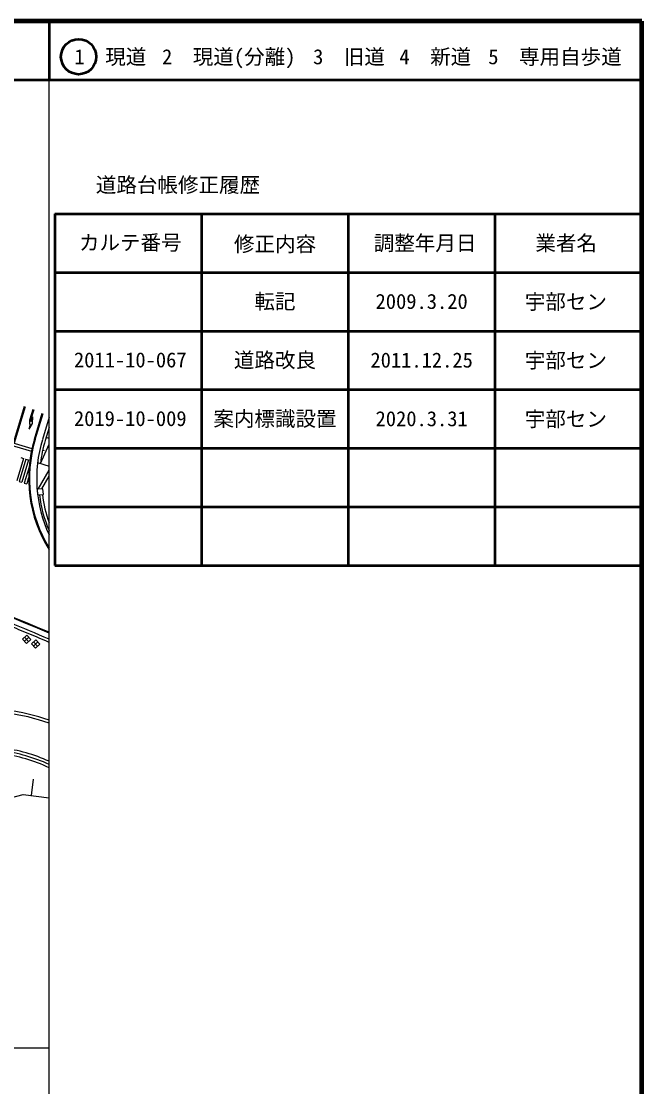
# Model space of a CAD drawing. Units: millimetres on the paper. Extents: x 40 to 680, y 20 to 380.
# Drawn here: x 574.3 to 680, y 198.4 to 380 of the extents above; entities that cross this region are included whole.
import ezdxf
from ezdxf.enums import TextEntityAlignment as Align

# ---------------------------------------------------------------- set-up
doc = ezdxf.new("R2010")
doc.units = ezdxf.units.MM
for name, color, linetype, lineweight in [('M-BGD', 7, 'Continuous', 25), ('M-STR-STRC', 7, 'Continuous', 25), ('M-TTL', 2, 'Continuous', 140), ('M-TTL-BAND', 7, 'Continuous', 25), ('M-TTL-FRAM', 2, 'Continuous', 50), ('M-TTL-LINE', 7, 'Continuous', 50)]:
    doc.layers.add(name, color=color, linetype=linetype, lineweight=lineweight)
doc.layers.add('M-TTL-TXT', color=7, linetype='Continuous')
doc.styles.add('ＭＳ ゴシック', font='')
doc.styles.get('ＭＳ ゴシック').set_extended_font_data('MS Gothic')

msp = doc.modelspace()

# ---------------------------------------------------------------- linework, layer by layer
at = {"layer": 'M-BGD'}
for p, q in [((579, 312.48), (577.856, 308.672)), ((579, 310.742), (578.335, 308.528)), ((579, 308.875), (578.486, 309.029)), ((577.531, 304.617), (579, 307.916)), ((578.231, 306.756), (577.902, 306.855)), ((577.045, 304.763), (579, 304.176)), ((577.153, 300.25), (579, 303.447)), ((577.759, 300.298), (579, 302.447)), ((574.474, 274.671), (575.204, 275.355)), ((575.158, 273.941), (574.474, 274.671)), ((574.816, 274.306), (575.546, 274.99)), ((575.523, 274.283), (574.839, 275.013)), ((575.888, 274.625), (575.158, 273.941)), ((575.204, 275.355), (575.888, 274.625)), ((575.994, 273.857), (576.724, 274.541)), ((576.724, 274.541), (577.408, 273.811)), ((576.678, 273.127), (575.994, 273.857)), ((576.336, 273.492), (577.066, 274.176)), ((577.043, 273.469), (576.359, 274.199)), ((577.408, 273.811), (576.678, 273.127)), ((575.992, 247.99), (576.374, 250.783)), ((572.184, 247.555), (574.559, 248.186)), ((574.559, 248.186), (579, 247.579))]:
    msp.add_line(p, q, dxfattribs=at)
msp.add_lwpolyline([(578.034, 299.317), (577.954, 300.314), (576.958, 300.235), (577.037, 299.238)], close=True, dxfattribs=at)
for centre, radius, start, end in [((599.885, 302.058), 23, 163.28892, 204.76285), ((599.885, 302.058), 22.5, 163.28892, 173.46865), ((599.885, 302.058), 22.7, 187.07198, 203.06662), ((599.885, 302.058), 22.2, 187.12889, 199.81843), ((438.975, -51.016), 354, 67.30331, 67.89904), ((438.975, -51.016), 354.5, 66.73446, 67.89919), ((438.975, -51.016), 354, 66.69964, 67.30333), ((567.772, 229.286), 33, 70.1079, 83.11604), ((567.772, 229.286), 33.5, 70.41703, 83.11604), ((567.772, 229.286), 26, 64.41462, 83.11604), ((567.772, 229.286), 26.5, 64.93113, 83.11604), ((567.772, 229.286), 27, 65.42646, 83.11604)]:
    msp.add_arc(centre, radius, start, end, dxfattribs=at)
at = {"layer": 'M-STR-STRC'}
for p, q in [((574.782, 314.34), (572.906, 308.094)), ((574.922, 314.288), (573.05, 308.051)), ((576.236, 313.795), (575.693, 311.986)), ((576.377, 313.742), (575.901, 312.155)), ((575.943, 311.776), (576.173, 312.542)), ((576.491, 308.731), (577.831, 313.196)), ((576.634, 308.688), (577.972, 313.143)), ((575.771, 311.202), (575.541, 310.435)), ((570.177, 308.914), (576.075, 307.143)), ((569.904, 308.526), (575.981, 306.701)), ((574.63, 305.488), (573.48, 301.657)), ((575.061, 305.359), (573.911, 301.528)), ((574.199, 305.618), (574.63, 305.488)), ((575.492, 305.23), (574.342, 301.399)), ((575.061, 305.359), (575.492, 305.23)), ((575.596, 304.011), (574.773, 301.269)), ((573.911, 301.528), (574.342, 301.399)), ((575.516, 302.182), (575.204, 301.14)), ((574.773, 301.269), (575.204, 301.14))]:
    msp.add_line(p, q, dxfattribs=at)
msp.add_lwpolyline([(576.173, 312.542), (576.144, 311.403), (575.541, 310.435)], dxfattribs=at)
msp.add_lwpolyline([(576.173, 312.542), (576.144, 311.403), (575.541, 310.435)], dxfattribs=at)
for centre, radius, start, end in [((576.647, 311.684), 1, 162.47287, 208.87005), ((576.647, 311.684), 1, 162.47287, 208.87005), ((576.381, 312.018), 0.5, 164.04603, 208.86892), ((576.381, 312.018), 0.5, 164.04603, 208.86892), ((598.591, 302.096), 23.075, 163.28892, 211.89399), ((598.591, 302.096), 22.925, 163.28892, 211.28638), ((439.133, -51.075), 355.425, 66.8262, 77.91424), ((439.133, -51.075), 355.575, 66.83655, 77.91424)]:
    msp.add_arc(centre, radius, start, end, dxfattribs=at)
at = {"layer": 'M-TTL'}
for p, q in [((680, 380), (40, 380)), ((680, 20), (680, 380))]:
    msp.add_line(p, q, dxfattribs=at)
at = {"layer": 'M-TTL-BAND'}
for p, q in [((579, 20), (579, 370)), ((40, 205), (579, 205))]:
    msp.add_line(p, q, dxfattribs=at)
at = {"layer": 'M-TTL-FRAM'}
for p, q in [((580, 347.197), (580, 287.197)), ((580, 347.197), (680, 347.197)), ((580, 287.197), (680, 287.197))]:
    msp.add_line(p, q, dxfattribs=at)
at = {"layer": 'M-TTL-LINE'}
for p, q in [((579, 380), (579, 370)), ((40, 370), (680, 370)), ((605, 347.197), (605, 287.197)), ((630, 347.197), (630, 287.197)), ((655, 347.197), (655, 287.197)), ((580, 337.197), (680, 337.197)), ((580, 327.197), (680, 327.197)), ((580, 317.197), (680, 317.197)), ((580, 307.197), (680, 307.197)), ((580, 297.197), (680, 297.197))]:
    msp.add_line(p, q, dxfattribs=at)
msp.add_circle((584.031, 373.958), 3, dxfattribs=at)

# ---------------------------------------------------------------- texts
at = {"layer": 'M-TTL-TXT', "style": 'ＭＳ ゴシック'}
for s, p in [('1\u3000現道', (589.448, 373.958)), ('2\u3000現道(分離)', (609.619, 373.958)), ('3\u3000旧道', (630.121, 373.958)), ('4\u3000新道', (644.824, 373.958)), ('5\u3000専用自歩道', (665.228, 373.958)), ('道路台帳修正履歴', (600.968, 352.113)), ('カルテ番号', (592.839, 342.277)), ('修正内容', (617.509, 342.023)), ('調整年月日', (643.089, 342.197)), ('業者名', (667.134, 342.197)), ('転記', (617.5, 332.245)), ('2009.3.20', (642.5, 332.245)), ('宇部セン', (667.077, 332.189)), ('2011-10-067', (592.839, 322.277)), ('道路改良', (617.5, 322.245)), ('2011.12.25', (642.5, 322.245)), ('宇部セン', (667.077, 322.189)), ('2019-10-009', (592.839, 312.277)), ('案内標識設置', (617.5, 312.245)), ('2020.3.31', (642.5, 312.245)), ('宇部セン', (667.077, 312.189))]:
    msp.add_text(s, height=2.566, dxfattribs=at).set_placement(p, align=Align.MIDDLE_CENTER)

doc.saveas('drawing.dxf')
